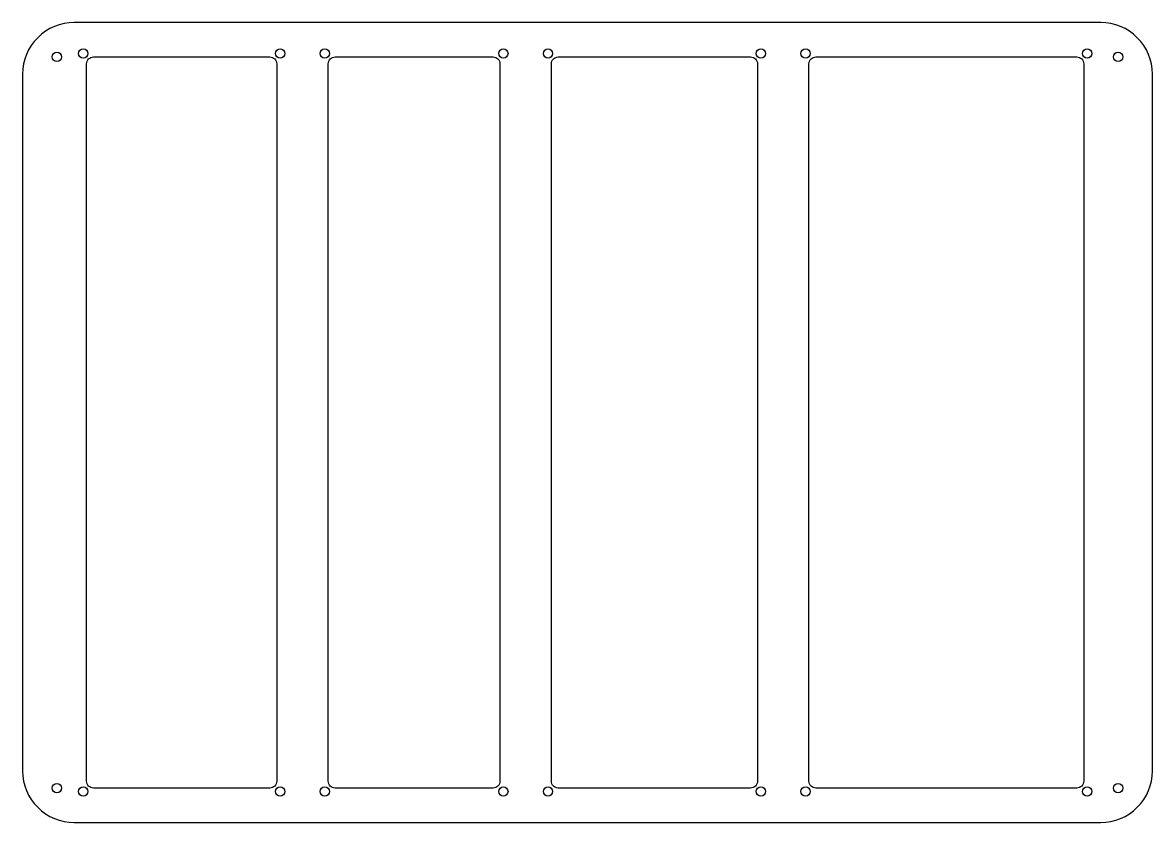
# Model space of a CAD drawing. Header units: millimetres. Extents: x -164 to 164, y -116 to 116.
import ezdxf

# ---------------------------------------------------------------- set-up
doc = ezdxf.new("R2010")
doc.units = ezdxf.units.MM

msp = doc.modelspace()

# ---------------------------------------------------------------- linework, layer by layer
for points in [[(-164.5, 101.5), (-164.5, -101.5, 0.414214), (-149.5, -116.5), (149.5, -116.5, 0.414214), (164.5, -101.5), (164.5, 101.5, 0.414214), (149.5, 116.5), (-149.5, 116.5, 0.414214)], [(-90.5, 104.5), (-90.5, -104.5, -0.414214), (-92.5, -106.5), (-143.85, -106.5, -0.414214), (-145.85, -104.5), (-145.85, 104.5, -0.414214), (-143.85, 106.5), (-92.5, 106.5, -0.414214)], [(-25.5, 104.5), (-25.5, -104.5, -0.414214), (-27.5, -106.5), (-73.5, -106.5, -0.414214), (-75.5, -104.5), (-75.5, 104.5, -0.414214), (-73.5, 106.5), (-27.5, 106.5, -0.414214)], [(49.5, 104.5), (49.5, -104.5, -0.414214), (47.5, -106.5), (-8.5, -106.5, -0.414214), (-10.5, -104.5), (-10.5, 104.5, -0.414214), (-8.5, 106.5), (47.5, 106.5, -0.414214)], [(144.5, 104.5), (144.5, -104.5, -0.414214), (142.5, -106.5), (66.5, -106.5, -0.414214), (64.5, -104.5), (64.5, 104.5, -0.414214), (66.5, 106.5), (142.5, 106.5, -0.414214)]]:
    msp.add_lwpolyline(points, format="xyb", close=True)
for centre in [(-146.85, 107.5), (-89.5, 107.5), (-76.5, 107.5), (-24.5, 107.5), (-11.5, 107.5), (50.5, 107.5), (63.5, 107.5), (145.5, 107.5), (-154.5, 106.5), (154.5, 106.5), (-154.5, -106.5), (154.5, -106.5), (-146.85, -107.5), (-89.5, -107.5), (-76.5, -107.5), (-24.5, -107.5), (-11.5, -107.5), (50.5, -107.5), (63.5, -107.5), (145.5, -107.5)]:
    msp.add_circle(centre, 1.35)

doc.saveas('drawing.dxf')
